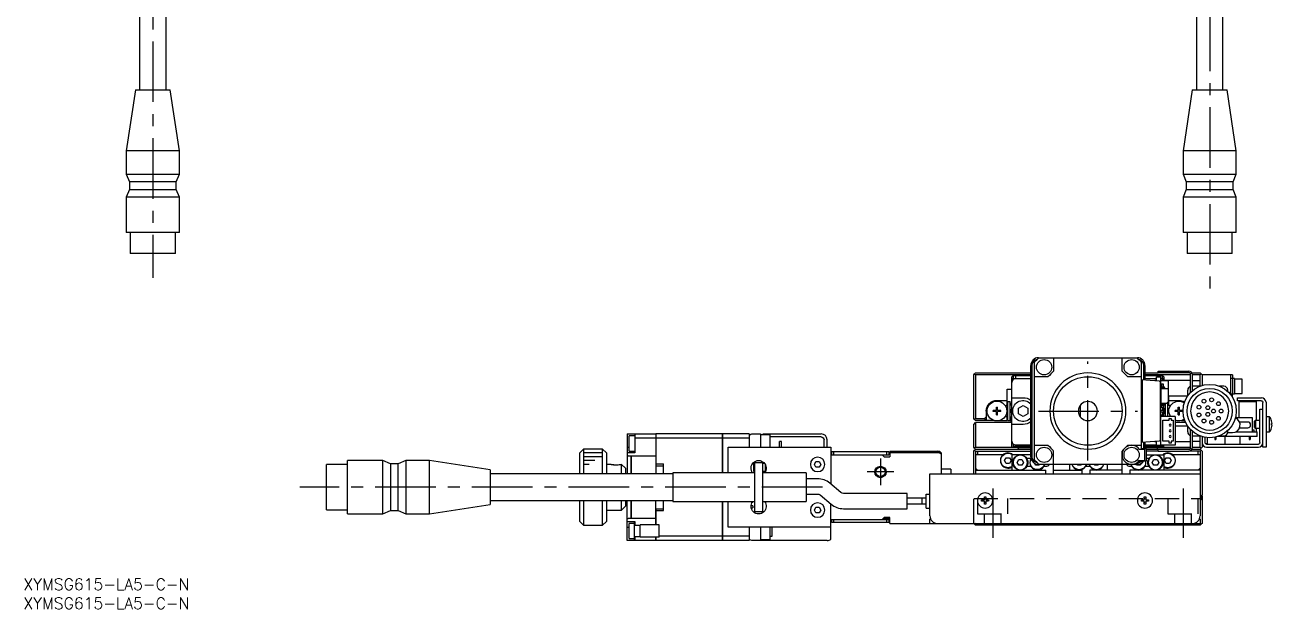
# Model space of a CAD drawing. Extents: x 0 to 700, y -8 to 390.
# Drawn here: x 0.4 to 328, y -8 to 145.4 of the extents above; entities that cross this region are included whole.
import ezdxf

# ---------------------------------------------------------------- set-up
doc = ezdxf.new("R2010")
doc.units = 0
doc.header["$LTSCALE"] = 0.5
doc.linetypes.add('CENTER', pattern=[50.8, 31.75, -6.35, 6.35, -6.35])
doc.linetypes.add('DASHED', pattern=[19.05, 12.7, -6.35])
for name, color, linetype in [('MSM_CENTER', 1, 'CENTER'), ('MSM_CONTINUOUS', 7, 'CONTINUOUS'), ('MSM_DASHED', 4, 'DASHED'), ('MSM_NARROW', 5, 'CONTINUOUS'), ('MSM_PART_NUMBER', 7, 'CONTINUOUS')]:
    doc.layers.add(name, color=color, linetype=linetype)
doc.styles.get("Standard").update_dxf_attribs({"font": 'txt.shx', "height": 1, "bigfont": 'bigfont.shx'})

# ---------------------------------------------------------------- blocks, each defined once
blk = doc.blocks.new('*U2')
at = {"layer": 'MSM_PART_NUMBER'}
blk.add_text('XYMSG615-LA5-C-N', height=3, dxfattribs=at).set_placement((0, -3))
blk = doc.blocks.new('*U3')
at = {"layer": 'MSM_PART_NUMBER'}
blk.add_text('XYMSG615-LA5-C-N', height=3, dxfattribs=at).set_placement((0, -8))

msp = doc.modelspace()

# ---------------------------------------------------------------- linework, layer by layer
at = {"layer": 'MSM_CENTER'}
for p, q in [((311.64, 225.36), (311.64, 75.36)), ((34, 166.44), (34, 79)), ((279.64, 31), (279.64, 57)), ((266.64, 44), (292.64, 44)), ((225.14, 31.5), (225.14, 24.5)), ((228.64, 28), (221.64, 28)), ((209.9, 24), (72.59, 24)), ((254.64, 23.64), (254.64, 10.71)), ((304.64, 23.64), (304.64, 10.71))]:
    msp.add_line(p, q, dxfattribs=at)
at = {"layer": 'MSM_CONTINUOUS'}
for p, q in [((308.14, 176.36), (308.14, 128.36)), ((315.14, 128.36), (315.14, 176.36)), ((30.5, 151.86), (30.5, 128.36)), ((37.5, 128.36), (37.5, 151.86)), ((29.43, 128.36), (27, 112.36)), ((29.43, 128.36), (38.57, 128.36)), ((41, 112.36), (38.57, 128.36)), ((307.07, 128.36), (304.64, 112.36)), ((307.07, 128.36), (316.21, 128.36)), ((318.64, 112.36), (316.21, 128.36)), ((27, 112.36), (27, 106.16)), ((41, 112.36), (27, 112.36)), ((41, 106.16), (41, 112.36)), ((304.64, 112.36), (304.64, 106.16)), ((318.64, 112.36), (304.64, 112.36)), ((318.64, 106.16), (318.64, 112.36)), ((27, 106.16), (27.85, 104.16)), ((27, 106.16), (41, 106.16)), ((40.15, 104.16), (41, 106.16)), ((304.64, 106.16), (305.49, 104.16)), ((304.64, 106.16), (318.64, 106.16)), ((317.79, 104.16), (318.64, 106.16)), ((27.85, 102.16), (27, 100.16)), ((27.85, 104.16), (27.85, 102.16)), ((40.15, 104.16), (27.85, 104.16)), ((27.85, 102.16), (40.15, 102.16)), ((40.15, 102.16), (40.15, 104.16)), ((41, 100.16), (40.15, 102.16)), ((305.49, 102.16), (304.64, 100.16)), ((305.49, 104.16), (305.49, 102.16)), ((317.79, 104.16), (305.49, 104.16)), ((305.49, 102.16), (317.79, 102.16)), ((317.79, 102.16), (317.79, 104.16)), ((318.64, 100.16), (317.79, 102.16)), ((27, 100.16), (27, 90.86)), ((41, 100.16), (27, 100.16)), ((41, 90.86), (41, 100.16)), ((304.64, 100.16), (304.64, 90.86)), ((318.64, 100.16), (304.64, 100.16)), ((318.64, 90.86), (318.64, 100.16)), ((41, 90.86), (27, 90.86)), ((28.05, 90.86), (28.05, 85.36)), ((39.95, 85.36), (39.95, 90.86)), ((318.64, 90.86), (304.64, 90.86)), ((305.69, 90.86), (305.69, 85.36)), ((317.59, 85.36), (317.59, 90.86)), ((39.95, 85.36), (28.05, 85.36)), ((317.59, 85.36), (305.69, 85.36)), ((264.64, 32), (264.64, 56)), ((265.03, 32), (265.03, 56)), ((265.64, 31.15), (265.64, 56.85)), ((266.64, 58), (292.64, 58)), ((270.64, 58), (270.64, 54.5)), ((288.64, 54.5), (288.64, 58)), ((293.64, 56.85), (293.64, 34)), ((294.26, 56), (294.26, 52.21)), ((294.64, 56), (294.64, 52.18)), ((249.64, 53.5), (249.89, 53.75)), ((249.64, 42), (249.64, 53.5)), ((249.89, 53.75), (250.14, 54)), ((249.89, 53.75), (250.14, 53.5)), ((250.14, 54), (264.64, 54)), ((250.14, 53.5), (250.14, 42)), ((264.64, 53.5), (250.14, 53.5)), ((260.14, 53.5), (259.64, 53)), ((259.64, 34.5), (259.64, 53)), ((259.64, 52.5), (260.64, 52.5)), ((260.14, 53.3), (264.64, 53.3)), ((260.14, 52.5), (260.14, 53.3)), ((260.64, 53.3), (260.64, 52.5)), ((260.64, 52.5), (264.64, 52.5)), ((269.14, 53), (265.64, 53)), ((293.64, 53), (290.14, 53)), ((294.64, 54), (298.14, 54)), ((306.64, 53.5), (294.64, 53.5)), ((294.64, 53.3), (299.14, 53.3)), ((294.64, 52.5), (297.64, 52.5)), ((297.64, 53), (298.84, 53)), ((297.64, 51.97), (297.64, 53)), ((298.14, 54), (298.14, 54.5)), ((298.14, 54.5), (306.14, 54.5)), ((306.44, 54), (298.14, 54)), ((298.64, 53), (298.64, 53.3)), ((298.84, 35), (298.84, 53)), ((298.84, 52.5), (299.64, 52.5)), ((299.64, 53), (299.14, 53.5)), ((299.14, 53.3), (299.14, 52.5)), ((299.64, 53), (299.64, 52)), ((306.64, 48.9), (306.64, 53.8)), ((307.01, 54), (309.14, 54)), ((307.14, 49.36), (307.14, 53.5)), ((309.14, 53.5), (307.14, 53.5)), ((309.14, 54), (309.64, 53.5)), ((309.14, 53.5), (309.39, 53.75)), ((309.14, 51.9), (309.14, 53.5)), ((317.64, 53.5), (309.64, 53.5)), ((309.64, 53.5), (309.64, 50.71)), ((317.14, 53.5), (317.14, 48.33)), ((318.14, 52.5), (317.14, 52.5)), ((317.64, 53.5), (317.64, 52.5)), ((317.64, 52.5), (317.64, 48.5)), ((318.14, 52.5), (318.14, 48.5)), ((258.44, 49.7), (259.64, 49.7)), ((258.44, 45.55), (258.44, 49.7)), ((293.64, 52.25), (298.36, 51.92)), ((293.94, 52.23), (293.94, 35.77)), ((297.64, 52), (297.22, 52)), ((298.64, 51.62), (298.64, 36.38)), ((300.84, 51.9), (298.84, 51.9)), ((298.84, 51.17), (299.39, 51.17)), ((298.84, 50.95), (299.07, 50.95)), ((298.84, 50.7), (299.07, 50.7)), ((298.84, 50.64), (299.07, 50.64)), ((298.84, 50.22), (298.93, 50.22)), ((298.94, 46.1), (298.94, 49.8)), ((299.04, 49.9), (300.62, 49.9)), ((299.07, 50.44), (299.07, 50.95)), ((299.17, 50.34), (299.5, 50.34)), ((299.5, 50.11), (299.17, 50.11)), ((299.39, 51.17), (299.39, 50.34)), ((299.39, 50.11), (299.39, 49.9)), ((299.6, 49.9), (299.6, 50.01)), ((306.64, 52), (299.64, 52)), ((299.64, 52), (299.64, 51.9)), ((299.83, 49.9), (299.83, 50.01)), ((300.72, 49.8), (300.72, 46.42)), ((300.84, 48.1), (300.84, 51.9)), ((305.89, 47.99), (305.89, 49.5)), ((309.14, 51.9), (307.14, 51.9)), ((309.05, 50.5), (307.14, 50.5)), ((307.14, 49.5), (307.31, 49.5)), ((309.14, 50.54), (309.14, 51.9)), ((315.39, 50.5), (314.24, 50.5)), ((316.39, 49.14), (316.39, 49.5)), ((320.14, 52.4), (318.14, 52.4)), ((320.14, 48.6), (320.14, 52.4)), ((255.74, 46.8), (258.44, 46.8)), ((258.64, 41.5), (258.64, 46.5)), ((258.64, 46.5), (259.24, 46.5)), ((259.24, 41.5), (259.24, 46.5)), ((259.44, 46), (259.64, 46.2)), ((259.64, 46), (259.44, 46)), ((259.44, 46), (259.44, 45.55)), ((259.64, 47.5), (262.64, 47.5)), ((298.84, 48.22), (298.94, 48.22)), ((298.84, 48.1), (298.94, 48.1)), ((298.94, 47.5), (298.84, 47.5)), ((298.84, 46.69), (298.94, 46.69)), ((300.3, 46), (299.04, 46)), ((299.27, 46), (299.27, 45.79)), ((299.39, 46), (299.39, 45.79)), ((299.6, 45.89), (299.6, 46)), ((299.84, 46), (299.83, 46)), ((299.83, 45.89), (299.83, 46)), ((299.84, 45.55), (299.84, 46)), ((299.84, 46), (299.84, 46)), ((300.04, 42.57), (300.04, 46)), ((300.69, 46.35), (300.37, 46.03)), ((300.64, 42.57), (300.64, 46.3)), ((300.72, 48.1), (300.84, 48.1)), ((300.72, 48), (305.89, 48)), ((300.84, 48), (300.84, 45.55)), ((300.84, 46.8), (303.54, 46.8)), ((317.14, 49), (316.84, 48.69)), ((317.01, 48.5), (318.14, 48.5)), ((317.64, 47.61), (317.64, 48.5)), ((318.14, 48.6), (320.14, 48.6)), ((318.94, 47.5), (325.24, 47.5)), ((318.94, 46.7), (318.94, 47.5)), ((325.14, 46.7), (318.94, 46.7)), ((319.39, 46.5), (320.39, 46.5)), ((319.39, 42.2), (319.39, 46.5)), ((320.39, 46.5), (320.39, 46.4)), ((322.89, 46.4), (320.39, 46.4)), ((321.19, 46.4), (321.19, 46.5)), ((322.09, 46.5), (321.19, 46.5)), ((321.57, 46.4), (321.57, 46.5)), ((321.72, 46.4), (321.72, 46.5)), ((322.09, 46.4), (322.09, 46.5)), ((322.89, 46.5), (323.89, 46.5)), ((322.89, 46.5), (322.89, 46.4)), ((323.89, 46.5), (323.89, 41.5)), ((325.64, 34.5), (325.64, 46.2)), ((326.44, 46.3), (326.44, 34.5)), ((252.94, 44), (252.94, 41.5)), ((255.54, 44.15), (254.74, 44.15)), ((254.74, 43.86), (254.74, 44.15)), ((255.54, 43.86), (254.74, 43.86)), ((255.27, 44.15), (255.27, 43.86)), ((255.6, 44.21), (255.6, 45)), ((255.6, 45), (255.89, 45)), ((255.89, 44.47), (255.6, 44.47)), ((255.6, 43), (255.6, 43.8)), ((255.89, 43.53), (255.6, 43.53)), ((255.6, 43), (255.89, 43)), ((255.89, 44.21), (255.89, 45)), ((255.89, 43), (255.89, 43.8)), ((256.74, 44.15), (255.95, 44.15)), ((256.74, 43.86), (255.95, 43.86)), ((256.21, 43.86), (256.21, 44.15)), ((256.74, 43.86), (256.74, 44.15)), ((258.15, 45.38), (258.44, 45.55)), ((258.44, 42.45), (258.15, 42.62)), ((259.64, 45.43), (259.44, 45.55)), ((261.39, 44.72), (262.64, 45.44)), ((261.39, 43.28), (261.39, 44.72)), ((262.64, 42.56), (261.39, 43.28)), ((262.64, 45.44), (263.89, 44.72)), ((263.89, 43.28), (262.64, 42.56)), ((263.89, 44.72), (263.89, 43.28)), ((277.64, 45.5), (277.64, 42.5)), ((298.84, 45.5), (298.85, 45.5)), ((299.07, 45.27), (298.84, 45.27)), ((299.07, 45.2), (298.84, 45.2)), ((299.07, 44.95), (298.84, 44.95)), ((298.84, 44.25), (299.64, 44.25)), ((298.84, 43.75), (299.64, 43.75)), ((298.84, 43), (299.64, 43)), ((299.07, 44.95), (299.07, 45.46)), ((299.07, 45), (299.64, 45)), ((299.08, 45.5), (299.64, 45.5)), ((299.5, 45.79), (299.17, 45.79)), ((299.17, 45.56), (299.5, 45.56)), ((299.27, 45.56), (299.27, 45.5)), ((299.27, 45), (299.27, 44.25)), ((299.27, 43.75), (299.27, 43)), ((299.39, 45.56), (299.39, 45.5)), ((299.39, 45), (299.39, 44.25)), ((299.39, 43.75), (299.39, 43)), ((299.64, 42.57), (299.64, 45.59)), ((299.84, 45.55), (299.64, 45.43)), ((300.84, 45.55), (301.14, 45.38)), ((301.14, 42.62), (301.06, 42.57)), ((303.34, 44.15), (302.54, 44.15)), ((302.54, 43.86), (302.54, 44.15)), ((303.34, 43.86), (302.54, 43.86)), ((303.07, 44.15), (303.07, 43.86)), ((303.4, 44.21), (303.4, 45)), ((303.4, 45), (303.69, 45)), ((303.69, 44.47), (303.4, 44.47)), ((303.4, 43), (303.4, 43.8)), ((303.69, 43.53), (303.4, 43.53)), ((303.4, 43), (303.69, 43)), ((303.69, 44.21), (303.69, 45)), ((303.69, 43), (303.69, 43.8)), ((304.54, 44.15), (303.75, 44.15)), ((304.54, 43.86), (303.75, 43.86)), ((304.01, 43.86), (304.01, 44.15)), ((304.54, 43.86), (304.54, 44.15)), ((324.84, 35.7), (324.84, 44.5)), ((324.84, 44.5), (325.64, 44.5)), ((249.89, 41.75), (249.64, 42)), ((249.64, 40.5), (250.14, 41)), ((249.64, 34.5), (249.64, 40.5)), ((250.14, 42), (249.89, 41.75)), ((250.14, 41.5), (249.89, 41.75)), ((250.14, 42), (252.44, 42)), ((255.03, 41.5), (250.14, 41.5)), ((259.44, 41), (250.14, 41)), ((250.14, 41), (250.14, 34.5)), ((252.94, 42.5), (252.44, 42)), ((252.44, 42), (252.94, 41.65)), ((256.46, 41.5), (258.44, 41.5)), ((258.44, 41.5), (258.44, 42.45)), ((258.64, 41.5), (259.24, 41.5)), ((259.44, 42.45), (259.64, 42.57)), ((259.44, 42.45), (259.44, 41)), ((259.64, 41.23), (259.44, 41.23)), ((262.64, 40.5), (259.64, 40.5)), ((302.54, 42.57), (298.84, 42.57)), ((299.34, 36.07), (299.34, 41.57)), ((299.34, 41.57), (300.99, 41.57)), ((300.99, 41.57), (300.99, 42.07)), ((300.99, 42.07), (301.49, 42.07)), ((301.49, 42.07), (301.49, 41.57)), ((301.49, 41.57), (302.04, 41.57)), ((302.04, 41.57), (302.04, 36.07)), ((302.54, 42.57), (302.54, 35.07)), ((302.54, 41.5), (302.83, 41.5)), ((305.32, 41), (302.54, 41)), ((305.89, 40), (302.54, 40)), ((304.26, 41.5), (305.1, 41.5)), ((305.89, 38.5), (305.89, 40.01)), ((322.89, 42.2), (318.41, 42.2)), ((321.64, 41.1), (319.5, 41.1)), ((319.5, 39.6), (321.64, 39.6)), ((322.89, 38.5), (322.89, 42.2)), ((323.64, 41.5), (323.44, 41.3)), ((323.44, 39.7), (323.44, 41.3)), ((323.44, 39.7), (323.64, 39.5)), ((324.84, 41.5), (323.64, 41.5)), ((323.64, 41.5), (323.64, 39.5)), ((323.64, 39.5), (324.84, 39.5)), ((323.89, 39.5), (323.89, 38.5)), ((327.34, 42.5), (326.44, 42.5)), ((327.34, 38.5), (327.34, 42.5)), ((327.9, 41.43), (327.9, 41.45)), ((327.9, 40.7), (328.03, 40.7)), ((327.9, 40.3), (327.9, 40.7)), ((328.03, 40.3), (327.9, 40.3)), ((327.9, 39.55), (327.9, 39.57)), ((158.64, 38), (158.64, 27.5)), ((158.64, 38), (166.14, 38)), ((160.64, 37.5), (159.14, 37.5)), ((159.14, 33.5), (159.14, 37.5)), ((160.64, 38), (160.64, 33)), ((166.14, 36.85), (160.64, 36.85)), ((166.14, 38), (166.14, 27.5)), ((166.14, 37.99), (166.15, 37.99)), ((166.14, 36.84), (166.15, 36.84)), ((166.15, 38), (166.15, 29.65)), ((183.64, 38), (166.15, 38)), ((183.64, 36.85), (166.15, 36.85)), ((183.64, 27.75), (183.64, 38)), ((183.64, 37.99), (183.65, 37.99)), ((183.64, 36.84), (183.65, 36.84)), ((190.64, 38), (183.65, 38)), ((183.65, 38), (183.65, 27.75)), ((190.64, 36.85), (183.65, 36.85)), ((190.64, 38), (190.64, 34.5)), ((191.64, 38), (193.64, 38)), ((193.64, 38), (193.64, 34.5)), ((196.14, 37.75), (193.64, 37.75)), ((194.34, 38), (209.54, 38)), ((194.34, 37.75), (194.34, 38)), ((194.84, 38), (194.84, 37.75)), ((196.14, 34.5), (196.14, 37.75)), ((209.54, 37.2), (196.14, 37.2)), ((210.34, 34.5), (210.34, 36.4)), ((211.14, 34.5), (211.14, 36.4)), ((298.36, 36.08), (293.64, 35.75)), ((300.99, 36.07), (299.34, 36.07)), ((300.99, 35.57), (300.99, 36.07)), ((302.04, 36.07), (301.49, 36.07)), ((301.49, 36.07), (301.49, 35.57)), ((306.64, 34.2), (306.64, 39.1)), ((307.14, 34.5), (307.14, 38.64)), ((307.31, 38.5), (307.14, 38.5)), ((307.14, 37.5), (309.05, 37.5)), ((307.14, 36.1), (309.14, 36.1)), ((309.14, 36.1), (309.14, 37.46)), ((309.14, 34.5), (309.14, 36.1)), ((309.64, 37.29), (309.64, 34.5)), ((310.44, 35.7), (310.44, 37.1)), ((310.94, 37.04), (310.94, 35.5)), ((313.02, 37.14), (313.02, 36.5)), ((313.02, 36.5), (313.27, 36.5)), ((313.27, 37.19), (313.27, 36.5)), ((324.14, 37.3), (313.67, 37.3)), ((314.24, 37.5), (315.39, 37.5)), ((315.64, 37.3), (315.64, 35.3)), ((316.38, 38.35), (317.64, 38.35)), ((316.39, 38.5), (316.39, 38.86)), ((318.4, 38.5), (324.14, 38.5)), ((319.64, 35.3), (319.64, 37.3)), ((322.02, 37.3), (322.02, 36.5)), ((322.02, 36.5), (322.27, 36.5)), ((322.27, 37.3), (322.27, 36.5)), ((322.89, 39.05), (323.35, 39.05)), ((323.35, 38.5), (323.35, 39.05)), ((324.14, 37.3), (324.14, 38.5)), ((326.44, 38.5), (327.34, 38.5)), ((147.14, 34), (146.14, 33)), ((146.14, 27.5), (146.14, 33)), ((147.14, 34), (147.14, 27.5)), ((152.14, 34), (147.14, 34)), ((152.14, 27.5), (152.14, 34)), ((153.14, 33), (152.14, 34)), ((153.14, 33), (153.14, 27.5)), ((158.64, 34.5), (159.14, 34.5)), ((160.64, 33), (158.64, 33)), ((159.14, 33.5), (160.64, 33.5)), ((185.14, 34.5), (212.14, 34.5)), ((185.14, 27.75), (185.14, 34.5)), ((198.64, 34.5), (198.64, 36)), ((199.14, 36), (198.64, 36)), ((199.14, 34.5), (199.14, 36)), ((212.14, 34.5), (212.14, 24.79)), ((227.34, 33.3), (212.14, 33.3)), ((212.34, 32.5), (212.34, 33.3)), ((212.84, 33.3), (212.84, 32.5)), ((226.84, 32.5), (226.84, 33.3)), ((227.34, 33.3), (227.34, 32.5)), ((227.64, 33.5), (227.64, 32)), ((227.64, 33.5), (240.64, 33.5)), ((240.53, 33), (227.64, 33)), ((240.53, 33), (240.03, 33.5)), ((241.14, 32.69), (240.53, 33)), ((240.64, 33.5), (241.14, 33)), ((241.14, 33), (241.14, 27.5)), ((249.89, 34.25), (249.64, 34.5)), ((249.64, 33.5), (249.89, 33.75)), ((249.64, 27.5), (249.64, 33.5)), ((250.14, 34.5), (249.89, 34.25)), ((250.14, 34), (249.89, 34.25)), ((250.14, 34), (249.89, 33.75)), ((249.89, 33.75), (250.14, 33.5)), ((250.14, 34.5), (264.64, 34.5)), ((250.14, 34), (264.64, 34)), ((250.14, 33.5), (264.64, 33.5)), ((250.14, 33.5), (250.14, 27.5)), ((250.64, 33.5), (250.64, 32.5)), ((259.64, 35.5), (259.84, 35.5)), ((260.14, 34.7), (260.14, 35.23)), ((264.64, 34.7), (260.14, 34.7)), ((260.64, 35.1), (264.64, 35.1)), ((260.64, 35.1), (260.64, 34.7)), ((261.49, 34.35), (261.14, 34)), ((264.64, 34.35), (261.49, 34.35)), ((265.64, 35), (269.14, 35)), ((270.64, 27.5), (270.64, 33.5)), ((288.64, 27.5), (288.64, 33.5)), ((290.14, 35), (293.64, 35)), ((293.14, 34), (294.54, 34)), ((293.94, 34.1), (293.94, 34)), ((295.04, 34.1), (293.94, 34.1)), ((294.26, 35.79), (294.26, 34.1)), ((294.54, 34), (294.54, 31)), ((294.64, 35.82), (294.64, 34.1)), ((294.64, 35.1), (297.64, 35.1)), ((299.14, 34.7), (294.64, 34.7)), ((294.64, 34.5), (306.64, 34.5)), ((297.79, 34.35), (294.64, 34.35)), ((295.04, 30.9), (295.04, 34.1)), ((295.04, 34), (306.44, 34)), ((298.14, 33.5), (295.04, 33.5)), ((297.22, 36), (297.64, 36)), ((297.64, 35), (297.64, 36.03)), ((297.64, 35), (298.84, 35)), ((298.14, 34), (297.79, 34.35)), ((298.14, 33.5), (298.14, 34)), ((306.44, 34), (298.14, 34)), ((298.14, 33.5), (306.14, 33.5)), ((298.64, 34.7), (298.64, 35)), ((302.54, 35.07), (298.84, 35.07)), ((299.14, 35.07), (299.14, 34.7)), ((299.64, 34.5), (299.64, 35.07)), ((301.49, 35.57), (300.99, 35.57)), ((302.54, 36), (306.64, 36)), ((309.14, 33.5), (306.14, 33.5)), ((307.01, 34), (309.14, 34)), ((307.14, 34.5), (309.14, 34.5)), ((308.64, 32.5), (308.64, 33.5)), ((309.39, 34.25), (309.14, 34.5)), ((309.39, 34.25), (309.14, 34)), ((309.39, 33.75), (309.14, 34)), ((309.14, 33.5), (309.39, 33.75)), ((309.14, 33.5), (309.14, 16.5)), ((309.64, 34.5), (309.39, 34.25)), ((309.39, 33.75), (309.64, 33.5)), ((309.64, 33.5), (309.64, 22)), ((310.5, 35.5), (310.94, 35.5)), ((310.84, 35.3), (324.44, 35.3)), ((310.84, 34.5), (324.44, 34.5)), ((326.44, 34.5), (325.64, 34.5)), ((79.64, 18.05), (79.64, 29.95)), ((85.14, 29.95), (79.64, 29.95)), ((85.14, 17), (85.14, 31)), ((94.44, 31), (85.14, 31)), ((94.44, 17), (94.44, 31)), ((96.44, 30.15), (94.44, 31)), ((96.44, 30.15), (96.44, 17.85)), ((98.44, 30.15), (96.44, 30.15)), ((100.44, 31), (98.44, 30.15)), ((98.44, 17.85), (98.44, 30.15)), ((100.44, 31), (100.44, 17)), ((106.64, 31), (100.44, 31)), ((106.64, 17), (106.64, 31)), ((122.64, 28.57), (106.64, 31)), ((154.39, 30), (153.14, 30)), ((156.89, 30), (156.89, 30)), ((156.89, 30), (157.14, 30)), ((157.14, 30), (158.14, 29)), ((157.14, 27.5), (157.14, 30)), ((158.84, 32.23), (158.64, 32.23)), ((158.84, 32.25), (158.84, 32.23)), ((158.84, 32.25), (159.64, 32.25)), ((159.64, 27.5), (159.64, 32.25)), ((159.64, 32.24), (159.65, 32.24)), ((159.65, 32.25), (159.65, 27.5)), ((159.65, 32.25), (166.14, 32.25)), ((166.14, 29.65), (168.14, 29.65)), ((166.15, 30.15), (168.14, 30.15)), ((168.14, 27.5), (168.14, 30.15)), ((191.82, 30.22), (191.82, 28.22)), ((192.14, 30.22), (191.82, 30.22)), ((192.14, 30.5), (194.14, 30.5)), ((192.14, 17.5), (192.14, 30.5)), ((194.14, 30.5), (194.14, 17.5)), ((194.73, 30.22), (194.14, 30.22)), ((194.98, 28.22), (194.98, 29.8)), ((207.78, 30), (208.21, 30.75)), ((208.21, 29.25), (207.78, 30)), ((208.21, 30.75), (209.08, 30.75)), ((209.08, 30.75), (209.51, 30)), ((209.51, 30), (209.08, 29.25)), ((212.14, 32.5), (227.34, 32.5)), ((226.14, 32), (225.64, 32.5)), ((226.14, 32), (227.64, 32)), ((257.32, 32.5), (250.14, 32.5)), ((257.78, 31), (258.21, 31.75)), ((258.21, 30.25), (257.78, 31)), ((258.21, 31.75), (259.08, 31.75)), ((259.08, 30.25), (258.21, 30.25)), ((259.08, 31.75), (259.51, 31)), ((259.51, 31), (259.08, 30.25)), ((259.64, 32.5), (259.64, 28.5)), ((264.64, 32.5), (259.64, 32.5)), ((261.03, 30.5), (261.46, 31.25)), ((261.46, 29.75), (261.03, 30.5)), ((261.46, 31.25), (262.33, 31.25)), ((262.33, 29.75), (261.46, 29.75)), ((262.33, 31.25), (262.76, 30.5)), ((262.76, 30.5), (262.33, 29.75)), ((264.66, 31.5), (263.63, 31.5)), ((263.63, 29.5), (264.66, 29.5)), ((265.96, 29.75), (265.67, 30.25)), ((266.83, 29.75), (265.96, 29.75)), ((292.64, 30), (266.64, 30)), ((266.97, 30), (266.83, 29.75)), ((268.13, 29.5), (268.64, 29.5)), ((274.84, 30), (274.84, 28.5)), ((276.96, 29.75), (276.82, 30)), ((277.83, 29.75), (276.96, 29.75)), ((277.97, 30), (277.83, 29.75)), ((279.13, 29.5), (280.16, 29.5)), ((281.46, 29.75), (281.32, 30)), ((282.33, 29.75), (281.46, 29.75)), ((282.47, 30), (282.33, 29.75)), ((284.84, 28.5), (284.84, 30)), ((290.64, 29.5), (291.16, 29.5)), ((292.46, 29.75), (292.32, 30)), ((293.33, 29.75), (292.46, 29.75)), ((293.14, 31), (294.54, 31)), ((293.62, 30.25), (293.33, 29.75)), ((293.94, 31), (293.94, 30.9)), ((293.94, 30.9), (295.04, 30.9)), ((294.63, 29.5), (295.66, 29.5)), ((295.04, 32.5), (299.64, 32.5)), ((295.66, 31.5), (295.04, 31.5)), ((296.53, 30.5), (296.96, 31.25)), ((296.96, 29.75), (296.53, 30.5)), ((296.96, 31.25), (297.83, 31.25)), ((297.83, 29.75), (296.96, 29.75)), ((297.83, 31.25), (298.26, 30.5)), ((298.26, 30.5), (297.83, 29.75)), ((299.64, 32.5), (299.64, 28.5)), ((299.78, 31), (300.21, 31.75)), ((300.21, 30.25), (299.78, 31)), ((300.21, 31.75), (301.08, 31.75)), ((301.08, 30.25), (300.21, 30.25)), ((301.08, 31.75), (301.51, 31)), ((301.51, 31), (301.08, 30.25)), ((309.14, 32.5), (301.97, 32.5)), ((122.64, 28.57), (122.64, 19.43)), ((170.64, 27.5), (122.64, 27.5)), ((158.14, 29), (158.14, 27.5)), ((170.64, 27.75), (170.64, 20.25)), ((192.14, 27.75), (170.64, 27.75)), ((191.82, 28.22), (192.14, 28.22)), ((194.14, 28.22), (194.98, 28.22)), ((205.64, 27.75), (194.14, 27.75)), ((205.64, 27.75), (205.64, 20.25)), ((209.08, 29.25), (208.21, 29.25)), ((238.14, 16.5), (238.14, 27.5)), ((238.14, 27.5), (309.14, 27.5)), ((243.64, 28.75), (241.14, 28.75)), ((243.64, 28.75), (243.64, 27.5)), ((250.64, 28.5), (250.14, 29)), ((250.14, 28.5), (268.64, 28.5)), ((268.64, 27.5), (268.64, 28.5)), ((270.64, 28.5), (278.14, 28.5)), ((278.14, 27.5), (278.14, 28.5)), ((288.64, 28.5), (280.14, 28.5)), ((280.14, 28.5), (280.14, 27.5)), ((290.64, 28.5), (290.64, 27.5)), ((309.14, 28.5), (290.64, 28.5)), ((309.14, 29), (308.64, 28.5)), ((208.63, 26.21), (205.64, 26.21)), ((214.77, 22.58), (211.85, 25.04)), ((122.64, 20.5), (170.64, 20.5)), ((146.14, 15), (146.14, 20.5)), ((147.14, 20.5), (147.14, 14)), ((152.14, 14), (152.14, 20.5)), ((153.14, 20.5), (153.14, 15)), ((157.14, 18), (157.14, 20.5)), ((158.14, 20.5), (158.14, 19)), ((158.64, 10), (158.64, 20.5)), ((159.64, 15.75), (159.64, 20.5)), ((159.65, 20.5), (159.65, 15.75)), ((166.14, 14.1), (166.14, 20.5)), ((168.14, 17.85), (168.14, 20.5)), ((170.64, 20.25), (192.14, 20.25)), ((183.64, 10), (183.64, 20.25)), ((183.65, 20.25), (183.65, 10)), ((185.14, 13.5), (185.14, 20.25)), ((191.46, 20.07), (191.64, 20.07)), ((191.64, 20.25), (191.64, 20.07)), ((194.14, 20.25), (205.64, 20.25)), ((205.64, 22.21), (208.63, 22.21)), ((209.28, 21.97), (212.2, 19.52)), ((232.14, 22.35), (215.41, 22.35)), ((232.14, 18.35), (232.14, 22.35)), ((237.14, 21.1), (232.14, 21.1)), ((236.14, 19.6), (236.14, 21.1)), ((237.14, 22.2), (238.14, 22.2)), ((237.14, 18.5), (237.14, 22.2)), ((251.71, 20.7), (252.44, 20.7)), ((252.44, 20.3), (251.71, 20.3)), ((252.44, 20.7), (252.44, 21.43)), ((252.44, 19.57), (252.44, 20.3)), ((252.84, 21.43), (252.84, 20.7)), ((252.84, 20.7), (253.57, 20.7)), ((253.57, 20.3), (252.84, 20.3)), ((252.84, 20.3), (252.84, 19.57)), ((293.71, 20.7), (294.44, 20.7)), ((294.44, 20.3), (293.71, 20.3)), ((294.44, 20.7), (294.44, 21.43)), ((294.44, 19.57), (294.44, 20.3)), ((294.84, 21.43), (294.84, 20.7)), ((294.84, 20.7), (295.57, 20.7)), ((294.84, 20.3), (294.84, 19.57)), ((295.57, 20.3), (294.84, 20.3)), ((309.39, 21.75), (309.14, 22)), ((309.14, 21.5), (309.39, 21.75)), ((309.14, 21.4), (309.24, 21.4)), ((309.64, 21.23), (309.14, 21.23)), ((309.14, 21), (309.64, 21)), ((309.14, 20.5), (309.64, 21)), ((309.64, 22), (309.39, 21.75)), ((309.54, 21.9), (309.54, 21.7)), ((309.54, 21.8), (309.64, 21.7)), ((309.64, 21.7), (309.64, 14.5)), ((79.64, 18.05), (85.14, 18.05)), ((85.14, 17), (94.44, 17)), ((94.44, 17), (96.44, 17.85)), ((96.44, 17.85), (98.44, 17.85)), ((98.44, 17.85), (100.44, 17)), ((100.44, 17), (106.64, 17)), ((106.64, 17), (122.64, 19.43)), ((153.14, 18), (157.14, 18)), ((158.14, 19), (157.14, 18)), ((166.14, 18.35), (168.14, 18.35)), ((166.15, 18.35), (166.15, 14.1)), ((166.15, 17.85), (168.14, 17.85)), ((191.64, 19.07), (191.14, 19.07)), ((191.19, 18.57), (191.64, 18.57)), ((191.64, 19.07), (191.64, 18.57)), ((194.14, 17.5), (192.14, 17.5)), ((207.78, 18), (208.21, 18.75)), ((208.21, 17.25), (207.78, 18)), ((208.21, 18.75), (209.08, 18.75)), ((209.08, 17.25), (208.21, 17.25)), ((209.08, 18.75), (209.51, 18)), ((209.51, 18), (209.08, 17.25)), ((212.14, 10.38), (212.14, 19.57)), ((215.41, 18.35), (232.14, 18.35)), ((232.14, 19.6), (237.14, 19.6)), ((237.14, 18.5), (238.14, 18.5)), ((146.14, 15), (147.14, 14)), ((147.14, 14), (152.14, 14)), ((152.14, 14), (153.14, 15)), ((158.64, 15.77), (158.84, 15.77)), ((158.64, 15), (160.64, 15)), ((158.64, 13.5), (159.14, 13.5)), ((158.84, 15.77), (158.84, 15.75)), ((159.64, 15.75), (158.84, 15.75)), ((160.54, 14.5), (159.14, 14.5)), ((159.14, 10.5), (159.14, 14.5)), ((159.64, 15.76), (159.65, 15.76)), ((166.14, 15.75), (159.65, 15.75)), ((160.54, 10), (160.54, 15)), ((160.54, 14), (162.04, 14)), ((160.64, 15), (160.64, 14)), ((162.04, 10.9), (162.04, 14.1)), ((167.04, 14.1), (162.04, 14.1)), ((167.04, 10.9), (167.04, 14.1)), ((212.14, 13.5), (185.14, 13.5)), ((190.64, 13.5), (190.64, 10)), ((193.64, 13.5), (193.64, 10)), ((196.14, 10.25), (196.14, 13.5)), ((196.64, 13.5), (196.64, 11.05)), ((212.14, 15.5), (227.34, 15.5)), ((212.34, 14.7), (212.34, 15.5)), ((227.34, 14.7), (212.34, 14.7)), ((212.84, 15.5), (212.84, 14.7)), ((225.64, 15.5), (226.14, 16)), ((225.89, 15.75), (227.64, 15.75)), ((227.64, 16), (226.14, 16)), ((226.84, 14.7), (226.84, 15.5)), ((227.34, 15.5), (227.34, 14.7)), ((227.64, 14.5), (227.64, 16)), ((227.64, 14.5), (309.14, 14.5)), ((238.14, 14.5), (238.14, 15.7)), ((249.89, 14.25), (249.64, 14.5)), ((250.14, 14.5), (249.89, 14.25)), ((249.89, 14.25), (250.14, 14)), ((309.14, 14), (250.14, 14)), ((309.14, 15.7), (309.14, 14.5)), ((309.39, 14.25), (309.14, 14.5)), ((309.14, 14), (309.39, 14.25)), ((309.64, 14.5), (309.39, 14.25)), ((166.14, 10), (158.64, 10)), ((159.14, 10.5), (160.54, 10.5)), ((162.04, 11), (160.54, 11)), ((160.64, 11), (160.64, 10)), ((167.04, 10.9), (162.04, 10.9)), ((166.14, 10), (166.14, 10.9)), ((166.14, 10.01), (166.15, 10.01)), ((166.15, 10.9), (166.15, 10)), ((183.64, 10), (166.15, 10)), ((183.64, 11.15), (167.04, 11.15)), ((183.64, 11.16), (183.65, 11.16)), ((183.64, 10.01), (183.65, 10.01)), ((190.64, 11.15), (183.65, 11.15)), ((190.64, 10), (183.65, 10)), ((211.14, 10), (191.64, 10)), ((193.64, 10.25), (196.14, 10.25)), ((196.64, 11.05), (196.14, 11.05))]:
    msp.add_line(p, q, dxfattribs=at)
for centre, radius in [((268.14, 55.5), 2), ((291.14, 55.5), 2), ((279.64, 44), 9), ((311.64, 44), 7), ((311.64, 44), 5.95), ((255.74, 44), 2.6), ((310.14, 46.6), 0.5), ((312.16, 46.95), 0.5), ((313.94, 45.93), 0.5), ((308.82, 45.03), 0.5), ((308.82, 42.97), 0.5), ((311.14, 44.87), 0.5), ((311.14, 43.13), 0.5), ((312.64, 44), 0.5), ((314.64, 44), 0.5), ((310.14, 41.4), 0.5), ((312.16, 41.05), 0.5), ((313.94, 42.07), 0.5), ((268.14, 32.5), 2), ((291.14, 32.5), 2), ((261.89, 30.5), 2), ((297.39, 30.5), 2), ((225.14, 28), 1.23)]:
    msp.add_circle(centre, radius, dxfattribs=at)
at = {"layer": 'MSM_CONTINUOUS', "extrusion": (0, 0, -1)}
for centre, radius in [((-279.64, 44), 10), ((-279.64, 44), 2.5), ((-311.64, 44), 5), ((-301.24, 40.32), 0.25), ((-301.24, 38.82), 0.25), ((-301.24, 37.32), 0.25), ((-208.64, 30), 1.9), ((-261.89, 30.5), 1.9), ((-297.39, 30.5), 1.9), ((-208.64, 18), 1.9), ((-252.64, 20.5), 2), ((-294.64, 20.5), 2)]:
    msp.add_circle(centre, radius, dxfattribs=at)
at = {"layer": 'MSM_CONTINUOUS'}
for centre, radius, start, end in [((266.64, 56), 2, 90, 180), ((292.64, 56), 2, 0, 90), ((260.64, 51.5), 1, 90, 180), ((298.64, 51.5), 1, 23.5781, 78.463), ((306.14, 53.5), 1, 0, 90), ((299.17, 50.44), 0.33, 180, 270), ((299.04, 49.8), 0.1, 90, 180), ((299.5, 50.01), 0.33, 0, 90), ((300.62, 49.8), 0.1, 0, 90), ((306.89, 49.5), 1, 104.4775, 180), ((315.39, 49.5), 1, 0, 90), ((299.04, 46.1), 0.1, 180, 270), ((299.5, 45.89), 0.33, 270, 0), ((300.3, 46.1), 0.1, 270, 315), ((300.62, 46.42), 0.1, 315, 0), ((325.24, 46.3), 1.2, 0, 90), ((258.94, 44), 1.59, 100.893, 126.1972), ((258.94, 44), 1.59, 233.8028, 259.107), ((258.94, 44), 1.59, 63.8358, 79.1069), ((299.17, 45.46), 0.33, 90, 180), ((300.34, 44), 1.59, 100.893, 116.1641), ((300.34, 44), 1.59, 53.8027, 79.1069), ((300.34, 44), 1.59, 296.1505, 306.1973), ((258.94, 44), 1.59, 280.8931, 296.1642), ((317.64, 40.35), 2, 270, 67.5377), ((321.64, 40.35), 0.75, 270, 90), ((324.84, 40.5), 3.2, 17.27, 38.6822), ((324.84, 40.5), 3.2, 321.3178, 342.73), ((324.84, 40.5), 3.19, 3.5904, 16.9053), ((324.84, 40.5), 3.19, 343.0947, 356.4096), ((209.54, 36.4), 1.6, 0, 90), ((260.64, 36.1), 1, 180, 270), ((306.89, 38.5), 1, 180, 255.5225), ((315.39, 38.5), 1, 270, 0), ((258.64, 31), 2, 48.5904, 300), ((291.14, 32.5), 2.5, 36.8699, 323.1301), ((300.64, 31), 2, 240, 131.4096), ((306.14, 34.5), 1, 270, 0), ((310.84, 35.7), 1.2, 180, 270), ((324.44, 35.7), 1.2, 270, 0), ((155.64, 35.87), 6, 257.9767, 282.0233), ((266.39, 30.5), 2, 148.1933, 345.5225), ((266.64, 32), 2, 180, 270), ((268.64, 30.5), 1, 270, 329.9999), ((277.39, 30.5), 2, 194.4775, 345.5225), ((281.89, 30.5), 2, 194.4775, 345.5225), ((290.64, 30.5), 1, 210.0001, 270), ((292.89, 30.5), 2, 194.4775, 11.5369), ((292.64, 32), 2, 270, 326.633), ((208.63, 21.21), 5, 50, 90), ((252.64, 20.5), 0.435, 152.6335, 207.3665), ((252.64, 20.5), 0.435, 62.6335, 117.3665), ((252.64, 20.5), 0.435, 242.6335, 297.3665), ((252.64, 20.5), 0.435, 332.6335, 27.3665), ((294.64, 20.5), 0.435, 152.6335, 207.3665), ((294.64, 20.5), 0.435, 62.6335, 117.3665), ((294.64, 20.5), 0.435, 242.6335, 297.3665), ((294.64, 20.5), 0.435, 332.6335, 27.3665), ((309.24, 21.7), 0.3, 270, 0), ((215.41, 23.35), 5, 230, 270), ((240.14, 16.5), 2, 180, 270), ((307.14, 16.5), 2, 270, 0), ((211.14, 11.5), 1.5, 270, 311.8103)]:
    msp.add_arc(centre, radius, start, end, dxfattribs=at)
at = {"layer": 'MSM_CONTINUOUS', "extrusion": (0, 0, -1)}
for centre, radius, start, end in [((-266.64, 56), 1.62, 0, 80.2735), ((-279.64, 44), 19, 42.5369, 47.4631), ((-279.64, 44), 19, 132.5369, 137.4631), ((-292.64, 56), 1.62, 99.7265, 180), ((-256.48, 67.16), 19, 221.7998, 228.2002), ((-302.81, 67.16), 19, 311.7998, 318.2002), ((-306.44, 53.8), 0.2, 90, 180), ((-298.34, 51.62), 0.3, 94, 180), ((-299.17, 50.44), 0.1, 270, 0), ((-299.5, 50.01), 0.1, 90, 180), ((-255.74, 44), 2.8, 0, 90), ((-262.64, 44), 2.75, 223.3418, 136.6582), ((-262.64, 44), 3.5, 90, 124.8499), ((-299.5, 45.89), 0.1, 180, 270), ((-303.54, 44), 2.6, 326.7647, 123.6999), ((-303.54, 44), 2.8, 90, 122.617), ((-325.14, 46.2), 0.5, 90, 180), ((-255.54, 44.21), 0.06, 180, 270), ((-255.54, 43.8), 0.06, 90, 180), ((-255.95, 44.21), 0.06, 270, 0), ((-255.95, 43.8), 0.06, 0, 90), ((-259.06, 43.89), 1.75, 52.994, 58.6217), ((-259.06, 44.12), 1.75, 301.3783, 307.006), ((-262.14, 44), 2.6, 344.0576, 15.9424), ((-299.17, 45.46), 0.1, 0, 90), ((-297.14, 44), 2.6, 164.0576, 195.9423), ((-300.23, 43.89), 1.75, 121.3783, 127.006), ((-300.23, 44.12), 1.75, 232.994, 238.6217), ((-303.34, 44.21), 0.06, 180, 270), ((-303.34, 43.8), 0.06, 90, 180), ((-303.75, 44.21), 0.06, 270, 0), ((-303.75, 43.8), 0.06, 0, 90), ((-262.64, 44), 3.5, 235.1501, 270), ((-303.54, 44), 2.6, 236.3001, 292.6199), ((-191.64, 36.5), 1.5, 48.1897, 90), ((-209.54, 36.4), 0.8, 90, 180), ((-298.34, 36.38), 0.3, 180, 266), ((-258.64, 31), 1.9, 238.2431, 127.8637), ((-256.48, 20.84), 19, 131.7998, 138.2002), ((-302.81, 20.84), 19, 41.7998, 48.2002), ((-300.64, 31), 1.9, 52.1364, 301.7569), ((-306.44, 34.2), 0.2, 180, 270), ((-310.84, 35.7), 0.4, 270, 0), ((-324.44, 35.7), 0.4, 180, 270), ((-193.14, 29), 2, 321.3178, 218.6822), ((-266.39, 30.5), 1.9, 195.2576, 28.8945), ((-266.64, 32), 1.62, 279.7265, 0), ((-279.64, 44), 19, 312.5369, 317.4631), ((-277.39, 30.5), 1.9, 195.2576, 344.7425), ((-281.89, 30.5), 1.9, 195.2576, 344.7425), ((-292.89, 30.5), 1.9, 167.8468, 344.7425), ((-279.64, 44), 19, 223.1736, 227.4631), ((-292.64, 32), 1.62, 218.1727, 260.2735), ((-193.14, 19), 2, 141.3178, 38.6822), ((-208.63, 21.21), 1, 90, 130), ((-215.41, 23.35), 1, 270, 310), ((-252.64, 20.5), 0.95, 347.8468, 12.1532), ((-252.64, 20.5), 0.95, 77.8468, 102.1532), ((-252.64, 20.5), 0.95, 167.8468, 192.1532), ((-294.64, 20.5), 0.95, 347.8468, 12.1532), ((-294.64, 20.5), 0.95, 77.8468, 102.1532), ((-294.64, 20.5), 0.95, 167.8468, 192.1532), ((-194.44, 17.33), 0.2, 359.1937, 104.9256), ((-252.64, 20.5), 0.95, 257.8468, 282.1532), ((-294.64, 20.5), 0.95, 257.8468, 282.1532), ((-191.64, 11.5), 1.5, 270, 311.8103)]:
    msp.add_arc(centre, radius, start, end, dxfattribs=at)
at = {"layer": 'MSM_DASHED'}
for p, q in [((249.64, 14.5), (249.64, 21)), ((249.64, 21), (309.14, 21)), ((250.64, 21), (250.64, 17)), ((258.64, 17), (258.64, 21)), ((300.64, 21), (300.64, 17)), ((308.64, 17), (308.64, 21)), ((250.64, 17), (258.64, 17)), ((252.39, 17), (252.39, 14)), ((256.89, 14), (256.89, 17)), ((300.64, 17), (308.64, 17)), ((302.39, 17), (302.39, 14)), ((306.89, 14), (306.89, 17))]:
    msp.add_line(p, q, dxfattribs=at)
at = {"layer": 'MSM_NARROW'}
for p, q in [((152.14, 33), (147.14, 33)), ((152.14, 32), (147.14, 32)), ((150.14, 31), (147.14, 31)), ((148.64, 30), (147.14, 30)), ((154.38, 29.94), (154.14, 30))]:
    msp.add_line(p, q, dxfattribs=at)
msp.add_circle((225.14, 28), 1.5, dxfattribs=at)
at = {"layer": 'MSM_NARROW', "extrusion": (0, 0, -1)}
msp.add_arc((-155.65, 35.79), 5.98, 255.4983, 282.2092, dxfattribs=at)

# ---------------------------------------------------------------- block references
at = {"layer": 'MSM_CONTINUOUS'}
for name in ['*U2', '*U3']:
    msp.add_blockref(name, (0, 0), dxfattribs=at)

doc.saveas('drawing.dxf')
